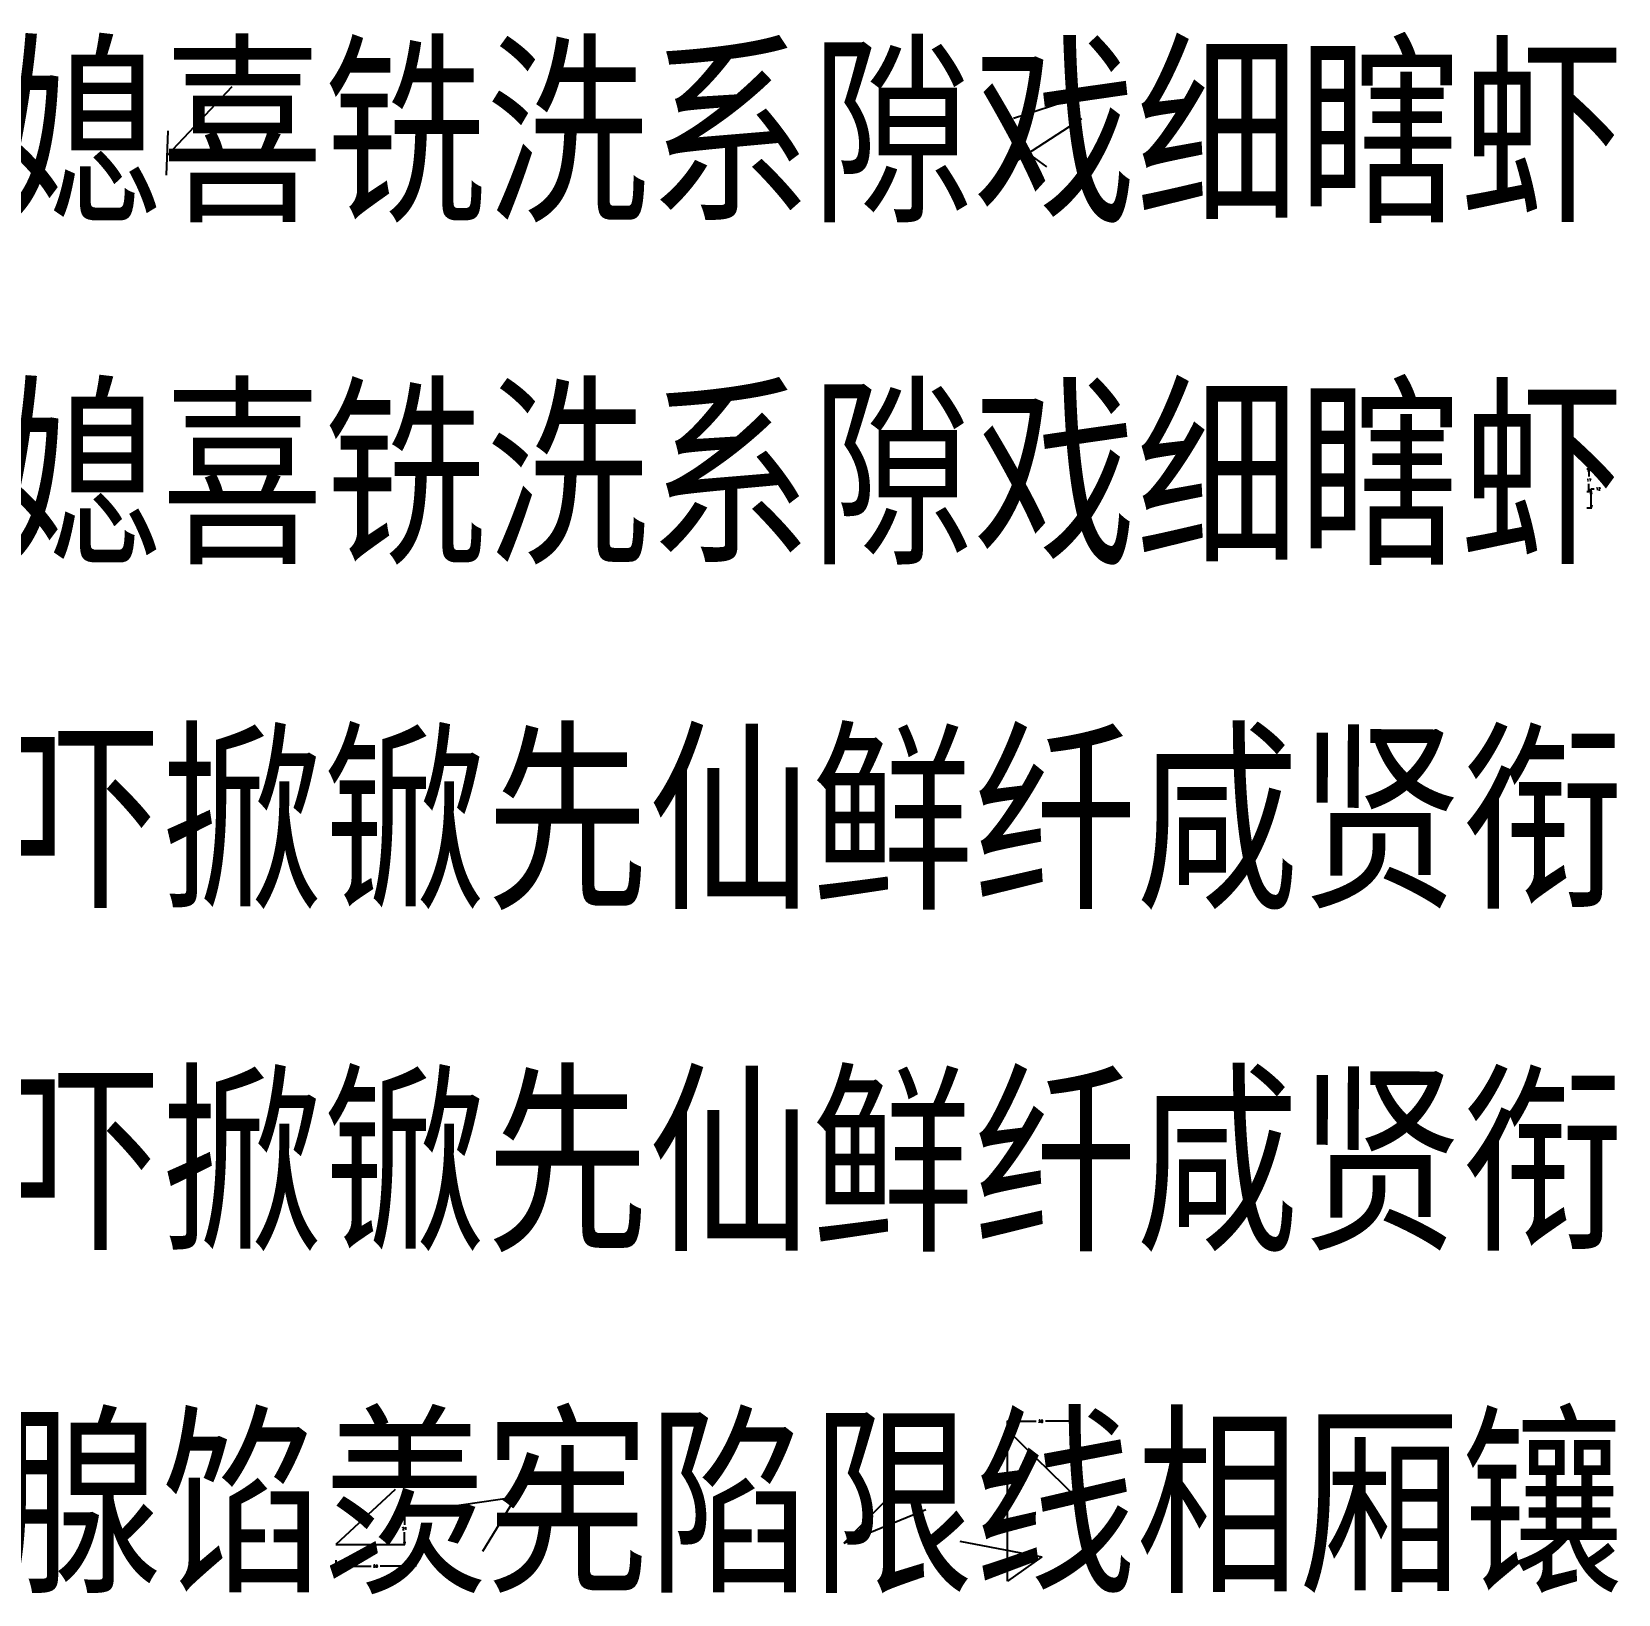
# Model space of a CAD drawing. Header units: millimetres. Extents: x 57484 to 62949, y 20083 to 192180.
# Drawn here: x 58716 to 59894, y 116854 to 118014 of the extents above; entities that cross this region are included whole.
import ezdxf

# ---------------------------------------------------------------- set-up
doc = ezdxf.new("R2010")
doc.units = ezdxf.units.MM
doc.header["$MEASUREMENT"] = 0
doc.layers.add('PenUp', color=1, linetype='Continuous')
doc.styles.add('border', font='simplex.shx', dxfattribs={"bigfont": 'border.shx'})
doc.styles.add('chin2', font='simplex.shx', dxfattribs={"bigfont": 'chin2.shx'})
doc.styles.add('gbk', font='simplex.shx', dxfattribs={"bigfont": 'gbk.shx'})
doc.dimstyles.get("Standard").update_dxf_attribs({"dimscale": 2, "dimtxt": 1, "dimasz": 1, "dimexe": 0.18, "dimexo": 0.0625, "dimgap": 0.9, "dimtad": 0, "dimtih": 1, "dimtoh": 1, "dimdec": 0, "dimzin": 12, "dimdsep": 46, "dimtxsty": 'chin2', "dimblk": 'OPEN', "dimcen": 1, "dimadec": 0, "dimazin": 3, "dimtfac": 1, "dimtdec": 0, "dimtofl": 0, "dimtmove": 0, "dimatfit": 3, "dimldrblk": 'OPEN', "dimfxl": 1, "dimtolj": 1, "dimtzin": 0, "dimarcsym": 0})

# ---------------------------------------------------------------- blocks, each defined once
blk = doc.blocks.new('_Open')
at = {"color": 0, "linetype": 'ByBlock', "lineweight": -2}
for p, q in [((-1, 0.17), (0, 0)), ((-1, -0.17), (0, 0)), ((0, 0), (-1, 0))]:
    blk.add_line(p, q, dxfattribs=at)
blk = doc.blocks.new('*D132')
at = {"color": 0, "lineweight": -2, "transparency": 16777216}
for p, q in [((59870.7, 117672.4), (59874.4, 117672.4)), ((59874.1, 117672.4), (59874.1, 117674.4)), ((59874.1, 117674.4), (59876.1, 117674.4)), ((59870.7, 117660.3), (59874.4, 117660.3)), ((59874.1, 117662.3), (59874.1, 117670.4))]:
    blk.add_line(p, q, dxfattribs=at)
at = {"layer": 'Defpoints', "color": 0, "transparency": 16777216}
for p in [(59870.6, 117672.4), (59874.1, 117672.4), (59870.6, 117660.3)]:
    blk.add_point(p, dxfattribs=at)
at = {"color": 0, "lineweight": -2, "transparency": 16777216, "xscale": 2, "yscale": 2, "zscale": 2}
for p, rotation in [((59874.1, 117672.4), 90), ((59874.1, 117660.3), 270)]:
    blk.add_blockref('_Open', p, dxfattribs=dict(at, rotation=rotation))
at = {"color": 0, "transparency": 16777216, "insert": (59879.3, 117674.4), "char_height": 2, "attachment_point": 5, "style": 'chin2'}
blk.add_mtext('\\A1;12', dxfattribs=at)
blk = doc.blocks.new('*D133')
at = {"color": 0, "lineweight": -2, "transparency": 16777216}
for p, q in [((59870.7, 117689.4), (59872.7, 117689.4)), ((59872.3, 117687.4), (59872.3, 117683.7)), ((59870.7, 117672.4), (59872.7, 117672.4)), ((59872.3, 117674.4), (59872.3, 117678.1))]:
    blk.add_line(p, q, dxfattribs=at)
at = {"layer": 'Defpoints', "color": 0, "transparency": 16777216}
for p in [(59870.6, 117689.4), (59872.3, 117689.4), (59870.6, 117672.4)]:
    blk.add_point(p, dxfattribs=at)
at = {"color": 0, "lineweight": -2, "transparency": 16777216, "xscale": 2, "yscale": 2, "zscale": 2}
for p, rotation in [((59872.3, 117689.4), 90), ((59872.3, 117672.4), 270)]:
    blk.add_blockref('_Open', p, dxfattribs=dict(at, rotation=rotation))
at = {"color": 0, "transparency": 16777216, "insert": (59872.3, 117680.9), "char_height": 2, "attachment_point": 5, "style": 'chin2'}
blk.add_mtext('\\A1;17', dxfattribs=at)
blk = doc.blocks.new('*D134')
at = {"color": 0, "lineweight": -2, "transparency": 16777216}
for p, q in [((58985.3, 116914.4), (58993.3, 116914.4)), ((58992.9, 116912.4), (58992.9, 116905.3)), ((58992.9, 116892.6), (58992.9, 116899.7)), ((58942.1, 116890.6), (58993.3, 116890.6))]:
    blk.add_line(p, q, dxfattribs=at)
at = {"layer": 'Defpoints', "color": 0, "transparency": 16777216}
for p in [(58985.2, 116914.4), (58992.9, 116914.4), (58942, 116890.6)]:
    blk.add_point(p, dxfattribs=at)
at = {"color": 0, "lineweight": -2, "transparency": 16777216, "xscale": 2, "yscale": 2, "zscale": 2}
for p, rotation in [((58992.9, 116914.4), 90), ((58992.9, 116890.6), 270)]:
    blk.add_blockref('_Open', p, dxfattribs=dict(at, rotation=rotation))
at = {"color": 0, "transparency": 16777216, "insert": (58992.9, 116902.5), "char_height": 2, "attachment_point": 5, "style": 'chin2'}
blk.add_mtext('\\A1;24', dxfattribs=at)
blk = doc.blocks.new('*D135')
at = {"color": 0, "lineweight": -2, "transparency": 16777216}
for p, q in [((58942, 116879), (58942, 116874.2)), ((58944, 116874.5), (58968.2, 116874.5)), ((58999.1, 116874.5), (58974.9, 116874.5)), ((59001.1, 116879), (59001.1, 116874.2))]:
    blk.add_line(p, q, dxfattribs=at)
at = {"layer": 'Defpoints', "color": 0, "transparency": 16777216}
for p in [(58942, 116879.2), (59001.1, 116879.2), (59001.1, 116874.5)]:
    blk.add_point(p, dxfattribs=at)
at = {"color": 0, "lineweight": -2, "transparency": 16777216, "xscale": 2, "yscale": 2, "zscale": 2, "rotation": 180}
blk.add_blockref('_Open', (58942, 116874.5), dxfattribs=at)
at = {"color": 0, "lineweight": -2, "transparency": 16777216, "xscale": 2, "yscale": 2, "zscale": 2}
blk.add_blockref('_Open', (59001.1, 116874.5), dxfattribs=at)
at = {"color": 0, "transparency": 16777216, "insert": (58971.5, 116874.5), "char_height": 2, "attachment_point": 5, "style": 'chin2'}
blk.add_mtext('\\A1;59', dxfattribs=at)
blk = doc.blocks.new('*D136')
at = {"color": 0, "lineweight": -2, "transparency": 16777216}
for p, q in [((59440.7, 116975.5), (59440.7, 116982.4)), ((59442.7, 116982.1), (59462, 116982.1)), ((59488.2, 116982.1), (59468.8, 116982.1)), ((59490.2, 116950), (59490.2, 116982.4))]:
    blk.add_line(p, q, dxfattribs=at)
at = {"layer": 'Defpoints', "color": 0, "transparency": 16777216}
for p in [(59490.2, 116982.1), (59440.7, 116975.4), (59490.2, 116949.9)]:
    blk.add_point(p, dxfattribs=at)
at = {"color": 0, "lineweight": -2, "transparency": 16777216, "xscale": 2, "yscale": 2, "zscale": 2, "rotation": 180}
blk.add_blockref('_Open', (59440.7, 116982.1), dxfattribs=at)
at = {"color": 0, "lineweight": -2, "transparency": 16777216, "xscale": 2, "yscale": 2, "zscale": 2}
blk.add_blockref('_Open', (59490.2, 116982.1), dxfattribs=at)
at = {"color": 0, "transparency": 16777216, "insert": (59465.4, 116982.1), "char_height": 2, "attachment_point": 5, "style": 'chin2'}
blk.add_mtext('\\A1;50', dxfattribs=at)

msp = doc.modelspace()

# ---------------------------------------------------------------- linework, layer by layer
for p, q in [((58817.1, 117922.1), (58865, 117973.2)), ((59445.1, 117916.5), (59495.9, 117949.3)), ((59440.7, 116863.4), (59440.7, 116975.4)), ((59440.7, 116975.4), (59492.9, 116924.5)), ((58986.1, 116931.4), (58942, 116890.6)), ((59357, 116930.3), (59319.2, 116891.5)), ((59074.1, 116925.4), (59025, 116918.4)), ((59051.2, 116885.6), (59074.1, 116923.3)), ((59319.2, 116891.5), (59380.1, 116916.5)), ((59466.1, 116881.5), (59440.7, 116863.4))]:
    msp.add_line(p, q)
at = {"layer": 'PenUp'}
for p, q in [((59509.1, 117970.2), (59445.1, 117949.4)), ((58817.3, 117940.3), (58816, 117907.4)), ((59445, 117931.4), (59469.7, 117913.6)), ((59405.2, 116893.2), (59466.1, 116881.5))]:
    msp.add_line(p, q, dxfattribs=at)

# ---------------------------------------------------------------- texts
at = {"color": 4, "style": 'border'}
for s, p in [('惜熄烯溪汐犀檄袭席习媳喜铣洗系隙戏细瞎虾', (57485.1, 117872.4)), ('匣霞辖暇峡侠狭下厦夏吓掀锨先仙鲜纤咸贤衔', (57485.1, 117362.4)), ('舷闲涎弦嫌显险现献县腺馅羡宪陷限线相厢镶', (57485.1, 116854.4))]:
    msp.add_text(s, height=127, dxfattribs=at).set_placement(p)
at = {"color": 2, "style": 'gbk'}
for s, p in [('惜熄烯溪汐犀檄袭席习媳喜铣洗系隙戏细瞎虾', (57485.1, 117618.4)), ('匣霞辖暇峡侠狭下厦夏吓掀锨先仙鲜纤咸贤衔', (57485.1, 117108.4))]:
    msp.add_text(s, height=127, dxfattribs=at).set_placement(p)

# ---------------------------------------------------------------- dimensions: what is measured, and where the dimension line sits
for base, p1, p2, picture, middle in [((59872.3, 117689.4), (59870.6, 117672.4), (59870.6, 117689.4), '*D133', (59872.3, 117680.9)), ((59874.1, 117672.4), (59870.6, 117660.3), (59870.6, 117672.4), '*D132', (59879.3, 117674.4)), ((58992.9, 116914.4), (58942, 116890.6), (58985.2, 116914.4), '*D134', (58992.9, 116902.5))]:
    dim = msp.add_linear_dim(base=base, p1=p1, p2=p2, angle=90, dimstyle='Standard')
    dim.commit()
    dim.dimension.update_dxf_attribs({"geometry": picture, "text_midpoint": middle})
for base, p1, p2, picture, middle in [((59490.1748, 116982.0601), (59440.6746, 116975.3676), (59490.1748, 116949.8852), '*D136', (59465.4247, 116982.0601)), ((59001.1, 116874.5), (58942, 116879.2), (59001.1, 116879.2), '*D135', (58971.5, 116874.5))]:
    dim = msp.add_linear_dim(base=base, p1=p1, p2=p2, dimstyle='Standard')
    dim.commit()
    dim.dimension.update_dxf_attribs({"geometry": picture, "text_midpoint": middle})

doc.saveas('drawing.dxf')
